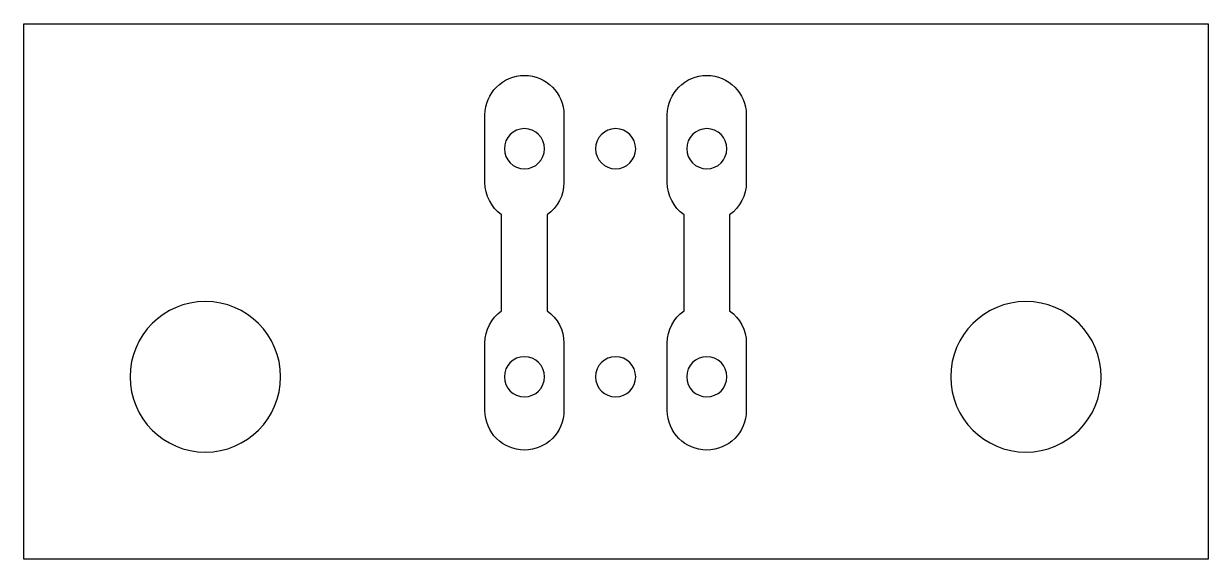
# Model space of a CAD drawing. Extents: x 36.4 to 69.4, y 0 to 14.9.
import ezdxf

# ---------------------------------------------------------------- set-up
doc = ezdxf.new("R2010")
doc.units = 0
for name, color, linetype in [('20', 30, 'CONTINUOUS'), ('44', 111, 'CONTINUOUS'), ('DEFAULT', 7, 'CONTINUOUS')]:
    doc.layers.add(name, color=color, linetype=linetype)

msp = doc.modelspace()

# ---------------------------------------------------------------- linework, layer by layer
at = {"layer": '20'}
msp.add_lwpolyline([(69.406, 0), (36.406, 0), (36.406, 14.91), (69.406, 14.91), (69.406, 0)], dxfattribs=at)
at = {"layer": '44', "extrusion": (0, 0, -1)}
for centre, radius in [((-50.356, 11.43), 0.559), ((-52.896, 11.43), 0.559), ((-55.436, 11.43), 0.559), ((-41.466, 5.08), 2.095), ((-64.326, 5.08), 2.095), ((-50.356, 5.08), 0.559), ((-52.896, 5.08), 0.559), ((-55.436, 5.08), 0.559)]:
    msp.add_circle(centre, radius, dxfattribs=at)
at = {"layer": 'DEFAULT'}
for points in [[(49.256, 12.37, -1), (51.456, 12.37), (51.456, 10.49, -0.243501), (50.991, 9.592), (50.991, 6.918, -0.243501), (51.456, 6.02), (51.456, 4.14, -1), (49.256, 4.14), (49.256, 6.02, -0.243501), (49.721, 6.918), (49.721, 9.592, -0.243501), (49.256, 10.49), (49.256, 12.37)], [(54.336, 12.37, -1), (56.536, 12.37), (56.536, 10.49, -0.243501), (56.071, 9.592), (56.071, 6.918, -0.243501), (56.536, 6.02), (56.536, 4.14, -1), (54.336, 4.14), (54.336, 6.02, -0.243501), (54.801, 6.918), (54.801, 9.592, -0.243501), (54.336, 10.49), (54.336, 12.37)]]:
    msp.add_lwpolyline(points, format="xyb", dxfattribs=at)

doc.saveas('drawing.dxf')
